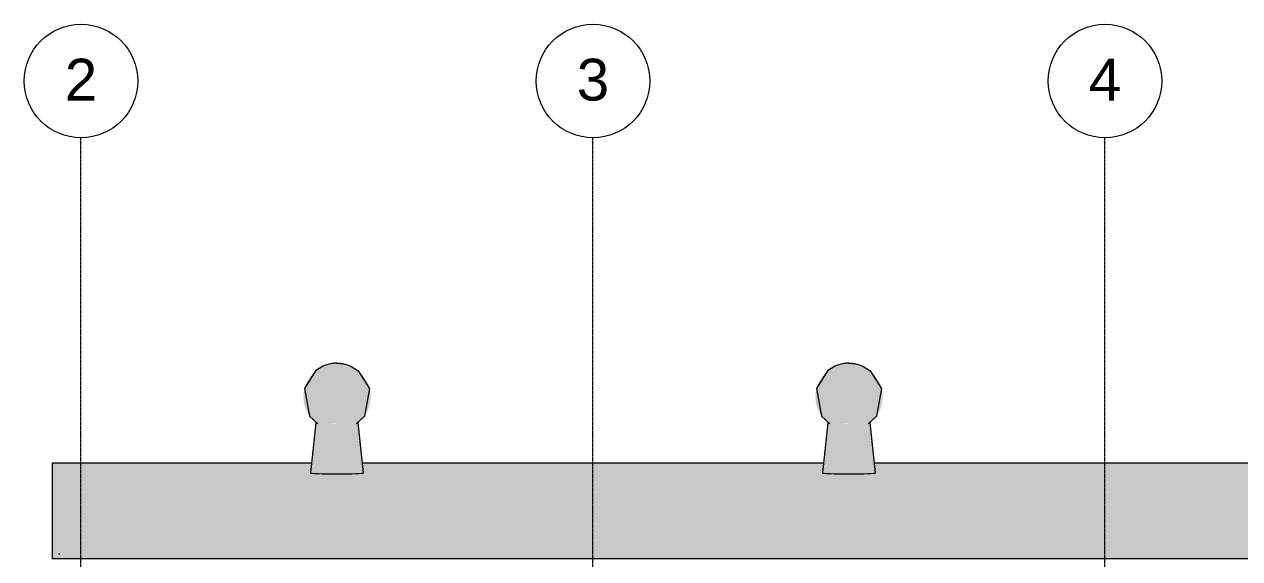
# Model space of a CAD drawing. Header units: inches. Extents: x 20426 to 81837, y -461 to 713.
# Drawn here: x 24708 to 25394, y 336 to 638 of the extents above; entities that cross this region are included whole.
import ezdxf

# ---------------------------------------------------------------- set-up
doc = ezdxf.new("R2010")
doc.units = ezdxf.units.IN
doc.header["$MEASUREMENT"] = 0
doc.linetypes.add('Grid Line 1_2_', pattern=[0.875, 0.5, -0.125, 0.125, -0.125])
for name, color, linetype, lineweight in [('A-GENM', 13, 'Continuous', 9), ('A-ROOF', 132, 'Continuous', 13), ('S-BEAM', 12, 'Continuous', 9), ('S-GRID', 1, 'Continuous', 9), ('S-GRID-IDEN', 1, 'Continuous', 9)]:
    doc.layers.add(name, color=color, linetype=linetype, lineweight=lineweight)
doc.styles.add('Arial_1', font='arial.ttf', dxfattribs={"height": 23.60479})

# ---------------------------------------------------------------- blocks, each defined once
blk = doc.blocks.new('Girt_Z - 8_D-559297-Elevation - South')
at = {"layer": 'S-BEAM'}
blk.add_hatch(color=256, dxfattribs=at).paths.add_polyline_path([(22783.79, 338.72), (22783.96, 338.72), (22784.15, 338.93), (22784.1, 338.98), (22784.03, 338.93)], flags=0)
for p, q in [((22784.1, 338.98), (22783.79, 338.72)), ((22783.96, 338.72), (22784.17, 338.9)), ((22784.17, 338.9), (22784.1, 338.98))]:
    blk.add_line(p, q, dxfattribs=at)
blk = doc.blocks.new('turbine vent - turbine vent-V57-Elevation - South')
at = {"layer": 'A-GENM'}
for points in [[(23229.89, 412.26), (23229.89, 446.52), (23227.68, 446.36), (23226.74, 446.26), (23224.87, 445.84), (23223.25, 445.32), (23222.11, 444.82), (23220.52, 444.05), (23218.42, 442.64), (23215.55, 439.99), (23213.65, 437.29), (23213.14, 436.48), (23212.35, 434.72), (23211.63, 432.65), (23210.92, 428.59), (23210.95, 426), (23211.42, 423.31), (23211.98, 421.22), (23213.09, 418.72), (23214.29, 416.73), (23215.53, 415.12), (23216.97, 413.69), (23218.16, 412.66), (23218.32, 412.71), (23219.06, 412.64), (23219.63, 412.5), (23219.73, 412.49), (23220.21, 412.55), (23221.74, 412.4), (23222.53, 412.45), (23228.75, 412.32)], [(23229.89, 412.26), (23231.49, 412.29), (23232.57, 412.28), (23233.29, 412.32), (23234.14, 412.33), (23236.34, 412.43), (23238.05, 412.42), (23239.57, 412.57), (23240.41, 412.49), (23240.91, 412.6), (23241.65, 412.67), (23243.49, 414.31), (23245.14, 416.3), (23245.72, 417.02), (23246.91, 419.17), (23247.88, 421.48), (23248.45, 423.56), (23248.83, 425.99), (23248.86, 428.59), (23248.1, 432.69), (23247.19, 435.2), (23246.7, 436.32), (23245.4, 438.46), (23243.9, 440.31), (23241, 442.92), (23238.81, 444.27), (23236.53, 445.32), (23235.58, 445.64), (23234.18, 446), (23232.99, 446.27), (23232.81, 446.31), (23229.89, 446.49), (23229.89, 412.42)], [(23229.89, 384.01), (23237.39, 384.09), (23241.38, 384.23), (23243.99, 384.42), (23244.66, 384.52), (23244.89, 384.63), (23241.79, 412.79), (23241.58, 412.65), (23241.47, 412.65), (23241.27, 412.59), (23240.73, 412.59), (23240.23, 412.48), (23239.39, 412.55), (23237.72, 412.36), (23236.34, 412.43), (23235.46, 412.42), (23232.57, 412.28), (23231.36, 412.3), (23231.05, 412.32), (23229.89, 412.26), (23228.42, 412.3), (23227.43, 412.27), (23225.4, 412.35), (23223.58, 412.43), (23221.22, 412.44), (23220.15, 412.54), (23219.63, 412.5), (23218.31, 412.7), (23218.14, 412.66), (23217.98, 412.77), (23214.89, 384.63), (23215.12, 384.52), (23215.79, 384.42), (23218.4, 384.23), (23222.39, 384.09), (23227.7, 384.02)]]:
    blk.add_hatch(color=256, dxfattribs=at).paths.add_polyline_path(points, flags=0)
for p, q in [((23218.02, 413.06), (23214.89, 384.63)), ((23244.89, 384.63), (23241.77, 413))]:
    blk.add_line(p, q, dxfattribs=at)
at = {"layer": 'A-GENM', "flags": 128}
for points in [[(23229.89, 446.53), (23229.86, 446.53), (23229.83, 446.53), (23229.79, 446.53), (23229.76, 446.53), (23229.73, 446.53), (23229.7, 446.53), (23229.66, 446.53), (23229.63, 446.53), (23229.59, 446.53), (23229.56, 446.53), (23229.52, 446.53), (23229.48, 446.53), (23229.44, 446.53), (23229.39, 446.53), (23229.35, 446.52), (23229.3, 446.52), (23229.25, 446.52), (23229.2, 446.52), (23229.14, 446.52), (23229.08, 446.51), (23229.01, 446.51), (23228.93, 446.51), (23228.85, 446.5), (23228.76, 446.5), (23228.66, 446.49), (23228.55, 446.48), (23228.41, 446.47), (23228.26, 446.46), (23228.08, 446.45), (23227.87, 446.42), (23227.6, 446.39), (23227.27, 446.35), (23226.84, 446.29), (23226.26, 446.18), (23225.43, 446), (23224.16, 445.65), (23221.99, 444.81), (23217.85, 442.23), (23211.5, 432.3), (23214.34, 416.62), (23219.06, 412.22)], [(23229.89, 446.53), (23229.92, 446.53), (23229.95, 446.53), (23229.99, 446.53), (23230.02, 446.53), (23230.05, 446.53), (23230.08, 446.53), (23230.12, 446.53), (23230.15, 446.53), (23230.19, 446.53), (23230.22, 446.53), (23230.26, 446.53), (23230.3, 446.53), (23230.34, 446.53), (23230.39, 446.53), (23230.43, 446.52), (23230.48, 446.52), (23230.53, 446.52), (23230.58, 446.52), (23230.64, 446.52), (23230.7, 446.51), (23230.77, 446.51), (23230.85, 446.51), (23230.93, 446.5), (23231.02, 446.5), (23231.12, 446.49), (23231.23, 446.48), (23231.37, 446.47), (23231.52, 446.46), (23231.7, 446.45), (23231.91, 446.42), (23232.18, 446.39), (23232.51, 446.35), (23232.94, 446.29), (23233.52, 446.18), (23234.35, 446), (23235.62, 445.65), (23237.79, 444.81), (23241.93, 442.23), (23248.28, 432.3), (23245.44, 416.62), (23240.74, 412.24)]]:
    blk.add_lwpolyline(points, dxfattribs=at)
at = {"layer": 'A-GENM'}
blk.add_ellipse((23229.89, 384.63), major_axis=(15, 0), ratio=0.041631, start_param=3.141593, end_param=6.283185, dxfattribs=at)
blk = doc.blocks.new('turbine vent - turbine vent-V56-Elevation - South')
at = {"layer": 'A-GENM'}
for points in [[(25252.89, 412.26), (25252.89, 446.52), (25250.68, 446.36), (25249.74, 446.26), (25247.87, 445.84), (25246.25, 445.32), (25245.11, 444.82), (25243.52, 444.05), (25241.42, 442.64), (25238.55, 439.99), (25236.65, 437.29), (25236.14, 436.48), (25235.35, 434.72), (25234.63, 432.65), (25233.92, 428.59), (25233.95, 426), (25234.42, 423.31), (25234.98, 421.22), (25236.09, 418.72), (25237.29, 416.73), (25238.53, 415.12), (25239.97, 413.69), (25241.16, 412.66), (25241.32, 412.71), (25242.06, 412.64), (25242.63, 412.5), (25242.73, 412.49), (25243.21, 412.55), (25244.74, 412.4), (25245.53, 412.45), (25251.75, 412.32)], [(25252.89, 412.26), (25254.49, 412.29), (25255.57, 412.28), (25256.29, 412.32), (25257.14, 412.33), (25259.27, 412.43), (25261.05, 412.42), (25262.57, 412.57), (25263.41, 412.49), (25263.91, 412.6), (25264.65, 412.67), (25266.49, 414.31), (25268.14, 416.3), (25268.72, 417.02), (25269.91, 419.17), (25270.88, 421.48), (25271.45, 423.56), (25271.83, 425.99), (25271.86, 428.59), (25271.1, 432.69), (25270.19, 435.2), (25269.7, 436.32), (25268.4, 438.46), (25266.9, 440.31), (25264, 442.92), (25261.81, 444.27), (25259.53, 445.32), (25258.58, 445.64), (25257.18, 446), (25255.99, 446.27), (25255.81, 446.31), (25252.89, 446.49), (25252.89, 412.42)], [(25252.89, 384.01), (25260.39, 384.09), (25264.38, 384.23), (25266.99, 384.42), (25267.66, 384.52), (25267.89, 384.63), (25264.79, 412.79), (25264.58, 412.65), (25264.47, 412.65), (25264.27, 412.59), (25263.73, 412.59), (25263.23, 412.48), (25262.39, 412.55), (25260.72, 412.36), (25259.38, 412.42), (25258.46, 412.42), (25255.57, 412.28), (25254.36, 412.3), (25254.05, 412.32), (25252.89, 412.26), (25251.42, 412.3), (25250.43, 412.27), (25248.4, 412.35), (25246.58, 412.43), (25244.22, 412.44), (25243.15, 412.54), (25242.63, 412.5), (25241.31, 412.7), (25241.14, 412.66), (25240.98, 412.77), (25237.89, 384.63), (25238.12, 384.52), (25238.79, 384.42), (25241.4, 384.23), (25245.39, 384.09), (25250.29, 384.02)]]:
    blk.add_hatch(color=256, dxfattribs=at).paths.add_polyline_path(points, flags=0)
for p, q in [((25241.02, 413.06), (25237.89, 384.63)), ((25267.89, 384.63), (25264.77, 413))]:
    blk.add_line(p, q, dxfattribs=at)
at = {"layer": 'A-GENM', "flags": 128}
for points in [[(25252.89, 446.53), (25252.86, 446.53), (25252.83, 446.53), (25252.79, 446.53), (25252.76, 446.53), (25252.73, 446.53), (25252.7, 446.53), (25252.66, 446.53), (25252.63, 446.53), (25252.59, 446.53), (25252.56, 446.53), (25252.52, 446.53), (25252.48, 446.53), (25252.44, 446.53), (25252.39, 446.53), (25252.35, 446.52), (25252.3, 446.52), (25252.25, 446.52), (25252.2, 446.52), (25252.14, 446.52), (25252.08, 446.51), (25252.01, 446.51), (25251.93, 446.51), (25251.85, 446.5), (25251.76, 446.5), (25251.66, 446.49), (25251.55, 446.48), (25251.41, 446.47), (25251.26, 446.46), (25251.08, 446.45), (25250.87, 446.42), (25250.6, 446.39), (25250.27, 446.35), (25249.84, 446.29), (25249.26, 446.18), (25248.43, 446), (25247.16, 445.65), (25244.99, 444.81), (25240.85, 442.23), (25234.5, 432.3), (25237.34, 416.62), (25242.04, 412.24)], [(25252.89, 446.53), (25252.92, 446.53), (25252.95, 446.53), (25252.99, 446.53), (25253.02, 446.53), (25253.05, 446.53), (25253.08, 446.53), (25253.12, 446.53), (25253.15, 446.53), (25253.19, 446.53), (25253.22, 446.53), (25253.26, 446.53), (25253.3, 446.53), (25253.34, 446.53), (25253.39, 446.53), (25253.43, 446.52), (25253.48, 446.52), (25253.53, 446.52), (25253.58, 446.52), (25253.64, 446.52), (25253.7, 446.51), (25253.77, 446.51), (25253.85, 446.51), (25253.93, 446.5), (25254.02, 446.5), (25254.12, 446.49), (25254.23, 446.48), (25254.37, 446.47), (25254.52, 446.46), (25254.7, 446.45), (25254.91, 446.42), (25255.18, 446.39), (25255.51, 446.35), (25255.94, 446.29), (25256.52, 446.18), (25257.35, 446), (25258.62, 445.65), (25260.79, 444.81), (25264.93, 442.23), (25271.28, 432.3), (25268.44, 416.62), (25263.74, 412.24)]]:
    blk.add_lwpolyline(points, dxfattribs=at)
at = {"layer": 'A-GENM'}
blk.add_ellipse((25252.89, 384.63), major_axis=(15, 0), ratio=0.041631, start_param=3.141593, end_param=6.283185, dxfattribs=at)
blk = doc.blocks.new('Grid - Grid Head - Circle-14747-Elevation - South')
at = {"layer": 'S-GRID-IDEN'}
blk.add_circle((22796.39, 605.76), 32, dxfattribs=at)

msp = doc.modelspace()

# ---------------------------------------------------------------- hatches: boundary and pattern name
at = {"layer": 'A-ROOF'}
h = msp.add_hatch(color=256, dxfattribs=at)
h.paths.add_polyline_path([(26639.74, 336.31), (27939.21, 336.31), (27939.21, 390.16), (27788.61, 390.16), (27789.21, 384.63), (27788.79, 384.49), (27788.31, 384.42), (27785.7, 384.23), (27781.67, 384.09), (27775.39, 384.01), (27769.08, 384.04), (27762.88, 384.22), (27761.22, 384.32), (27759.44, 384.52), (27759.21, 384.63), (27759.82, 390.16), (27499.61, 390.16), (27500.21, 384.63), (27499.99, 384.52), (27499.31, 384.42), (27496.7, 384.23), (27492.67, 384.09), (27486.39, 384.01), (27480.08, 384.04), (27475.57, 384.15), (27472.22, 384.32), (27470.44, 384.52), (27470.21, 384.63), (27470.82, 390.16), (27210.61, 390.16), (27211.21, 384.63), (27210.99, 384.52), (27209.95, 384.39), (27207.7, 384.23), (27203.67, 384.09), (27197.39, 384.01), (27191.08, 384.04), (27185.21, 384.21), (27183.22, 384.32), (27181.44, 384.52), (27181.21, 384.63), (27181.82, 390.16), (26921.61, 390.16), (26922.21, 384.63), (26921.99, 384.52), (26921.31, 384.42), (26918.7, 384.23), (26914.67, 384.09), (26907.57, 384.01), (26902.08, 384.04), (26896.21, 384.21), (26894.22, 384.32), (26892.44, 384.52), (26892.21, 384.63), (26892.82, 390.16), (26632.61, 390.16), (26633.21, 384.63), (26632.99, 384.52), (26632.31, 384.42), (26629.7, 384.23), (26625.67, 384.09), (26619.39, 384.01), (26613.08, 384.04), (26607.21, 384.21), (26605.18, 384.32), (26603.44, 384.52), (26603.21, 384.63), (26603.82, 390.16), (26343.61, 390.16), (26344.21, 384.63), (26343.99, 384.52), (26343.31, 384.42), (26340.7, 384.23), (26336.67, 384.09), (26330.39, 384.01), (26324.08, 384.04), (26318.21, 384.21), (26316.22, 384.32), (26314.44, 384.52), (26314.21, 384.63), (26314.82, 390.16), (26054.61, 390.16), (26055.21, 384.63), (26054.99, 384.52), (26054.31, 384.42), (26051.7, 384.23), (26047.67, 384.09), (26041.39, 384.01), (26035.08, 384.04), (26029.21, 384.21), (26027.22, 384.32), (26025.44, 384.52), (26025.21, 384.63), (26025.82, 390.16), (25765.61, 390.16), (25766.21, 384.63), (25765.99, 384.52), (25765.31, 384.42), (25762.7, 384.23), (25758.51, 384.09), (25752.39, 384.01), (25746.08, 384.04), (25741.23, 384.17), (25738.22, 384.32), (25736.44, 384.52), (25736.21, 384.63), (25736.82, 390.16), (25476.61, 390.16), (25477.21, 384.63), (25476.99, 384.52), (25476.31, 384.42), (25473.41, 384.22), (25469.67, 384.09), (25463.39, 384.01), (25457.08, 384.04), (25451.21, 384.21), (25449.22, 384.32), (25447.44, 384.52), (25447.21, 384.63), (25447.82, 390.16), (25187.61, 390.16), (25188.21, 384.63), (25187.99, 384.52), (25187.31, 384.42), (25184.7, 384.23), (25179.67, 384.07), (25174.39, 384.01), (25168.08, 384.04), (25162.21, 384.21), (25160.22, 384.32), (25158.44, 384.52), (25158.21, 384.63), (25158.82, 390.16), (24898.61, 390.16), (24899.21, 384.63), (24898.99, 384.52), (24898.31, 384.42), (24895.7, 384.23), (24891.67, 384.09), (24885.39, 384.01), (24879.08, 384.04), (24873.21, 384.21), (24871.22, 384.32), (24869.44, 384.52), (24869.21, 384.63), (24869.82, 390.16), (24723.35, 390.16), (24723.35, 336.31), (26631.1, 336.31)], flags=0)
h.paths.add_polyline_path([(27935.45, 338.72), (27935.28, 338.72), (27935.09, 338.93), (27935.14, 338.98), (27935.2, 338.93)], flags=0)
h.paths.add_polyline_path([(24727.12, 338.72), (24727.42, 338.98), (24727.49, 338.9), (24727.29, 338.72)], flags=0)
msp.add_hatch(color=256, dxfattribs=at).paths.add_polyline_path([(27927.03, 335.84), (27939.21, 335.84), (27939.21, 336.31), (24723.35, 336.31), (24723.35, 335.84), (27918.39, 335.84)], flags=0)

# ---------------------------------------------------------------- linework, layer by layer
for p, q in [((24869.82, 390.16), (24723.35, 390.16)), ((24723.35, 390.16), (24723.35, 335.84)), ((25158.82, 390.16), (24898.61, 390.16)), ((25447.82, 390.16), (25187.61, 390.16)), ((24723.35, 336.31), (27939.21, 336.31))]:
    msp.add_line(p, q, dxfattribs=at)
at = {"layer": 'S-GRID', "linetype": 'Grid Line 1_2_'}
for p, q in [((24739.71, -132), (24739.71, 573.76)), ((25028.71, -132), (25028.71, 573.76)), ((25317.71, -132), (25317.71, 573.76))]:
    msp.add_line(p, q, dxfattribs=at)

# ---------------------------------------------------------------- block references
at = {"layer": 'A-GENM'}
for name, p in [('turbine vent - turbine vent-V56-Elevation - South', (-368.68, 0)), ('turbine vent - turbine vent-V57-Elevation - South', (1943.32, 0))]:
    msp.add_blockref(name, p, dxfattribs=at)
at = {"layer": 'S-BEAM'}
msp.add_blockref('Girt_Z - 8_D-559297-Elevation - South', (1943.32, 0), dxfattribs=at)
at = {"layer": 'S-GRID-IDEN'}
for p in [(1943.32, 0), (2232.32, 0), (2521.32, 0)]:
    msp.add_blockref('Grid - Grid Head - Circle-14747-Elevation - South', p, dxfattribs=at)

# ---------------------------------------------------------------- next in the draw order: texts
at = {"layer": 'S-GRID-IDEN', "char_height": 23.6, "width": 21.888, "attachment_point": 2, "line_spacing_factor": 0.938532, "style": 'Arial_1', "bg_fill": 3, "box_fill_scale": 1.25, "bg_fill_color": 0, "bg_fill_transparency": 0}
for s, insert in [('2', (24739.71, 618.35)), ('3', (25028.71, 618.35)), ('4', (25317.71, 618.35))]:
    msp.add_mtext(s, dxfattribs=dict(at, insert=insert))

doc.saveas('drawing.dxf')
